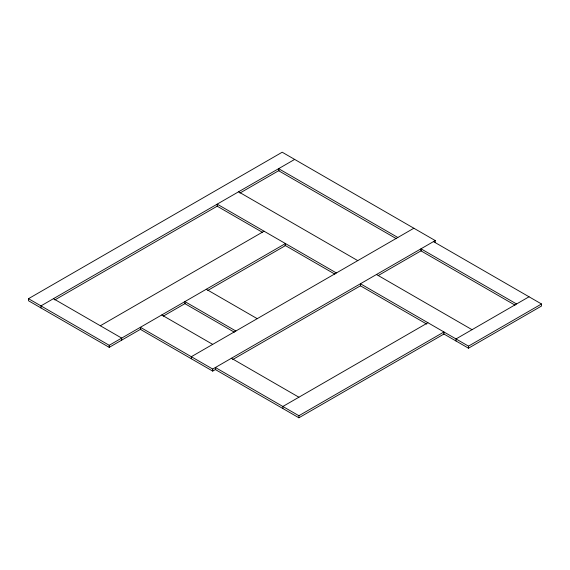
<?xml version="1.0" encoding="UTF-8"?>
<svg xmlns="http://www.w3.org/2000/svg" width="570" height="570" viewBox="0 0 570 570"><rect width="100%" height="100%" fill="white"/><g stroke="black" fill="none" stroke-linecap="round" stroke-linejoin="round"><path stroke-width="0.85" d="M140.911 329.054L109.219 347.351L28.5 300.746L28.5 298.687L282.193 152.219L435.238 240.576L435.238 242.635M294.661 159.415L40.969 305.883L40.969 307.942M54.848 299.927L217.548 205.991M239.913 193.08L279.236 170.373M100.32 325.755L264.074 231.213M28.5 298.687L109.219 345.292L285.442 243.547L285.442 245.606L207.793 290.436M163.205 316.179L185.499 303.311M413.863 228.235L191.335 356.713L191.335 358.772M215.788 369.332L212.71 371.106L140.391 329.353L140.391 327.301L212.71 369.054L435.238 240.576M232.724 359.549L360.546 285.755M378.259 275.531L421.373 250.636M427.92 322.72L282.863 406.474L282.863 408.526M298.894 415.722L443.952 331.975L443.952 334.034L298.894 417.782L215.382 369.567L215.382 367.507L298.894 415.722L298.894 417.782M529.031 296.785L456.014 338.943L456.014 341.003M426.723 324.088L360.44 285.819L360.44 283.76L468.483 346.14L541.5 303.981L541.5 306.04L468.483 348.199L443.681 333.878M433.457 241.602L541.5 303.981M516.57 303.981L420.988 248.805L420.988 250.857L515.024 305.149M397.839 237.49L278.63 168.67L278.63 170.729L396.3 238.659M238.559 191.805L357.768 260.625M376.464 274.505L472.046 329.688M336.393 272.966L217.191 204.145L217.191 206.197L262.563 232.396M284.865 245.271L334.854 274.134M206.276 289.261L257.22 318.673M235.852 331.013L184.901 301.601L184.901 303.653L234.327 332.189M161.759 314.961L212.71 344.373M231.406 358.252L298.894 397.219M53.43 298.687L121.688 338.096L121.688 340.147M468.483 346.14L468.483 348.199M212.71 369.054L212.71 371.106M109.219 345.292L109.219 347.351"/></g></svg>
